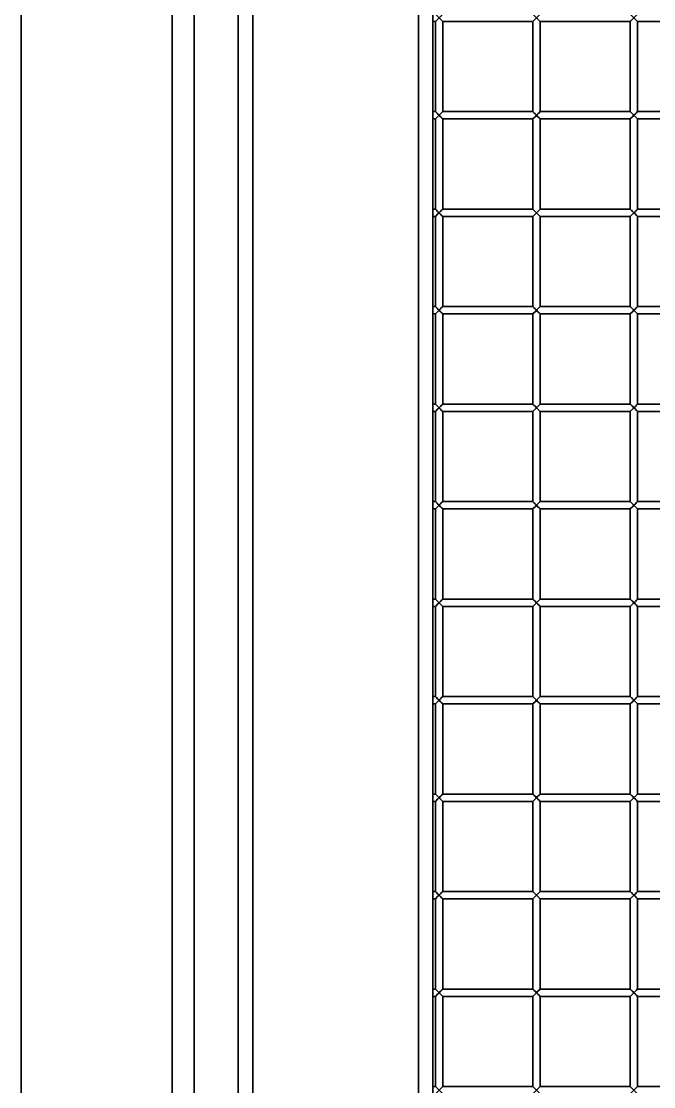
# Model space of a CAD drawing. Header units: millimetres. Extents: x 32496 to 166256, y 3504 to 23939.
# Drawn here: x 97582.8 to 97842.4, y 20378.4 to 20815.6 of the extents above; entities that cross this region are included whole.
import ezdxf

# ---------------------------------------------------------------- set-up
doc = ezdxf.new("R2010")
doc.units = ezdxf.units.MM
doc.layers.get('0').update_dxf_attribs({"lineweight": 35})

# ---------------------------------------------------------------- blocks, each defined once
blk = doc.blocks.new('8-1250')
at = {"linetype": 'Continuous'}
for p, q in [((-2380.13, -32152.29), (-2380.13, -34671.29)), ((-2217.13, -34433.17), (-2217.13, -33790.41)), ((-2211.13, -33789.43), (-2211.13, -34414.79)), ((-2318.13, -33799.29), (-2318.13, -34424.29)), ((-2309.13, -33799.29), (-2309.13, -34424.29)), ((-2291.13, -34424.29), (-2291.13, -33799.29)), ((-2285.13, -33799.29), (-2285.13, -34424.29)), ((-2210.13, -33941.79), (-2207.13, -33944.79)), ((-2210.13, -33944.79), (-2207.13, -33941.79)), ((-2170.13, -33941.79), (-2167.13, -33944.79)), ((-2170.13, -33944.79), (-2167.13, -33941.79)), ((-2130.13, -33941.79), (-2127.13, -33944.79)), ((-2130.13, -33944.79), (-2127.13, -33941.79)), ((-2211.13, -33944.79), (-2210.13, -33944.79)), ((-2210.13, -33944.79), (-2210.13, -33981.79)), ((-2207.13, -33944.79), (-2170.13, -33944.79)), ((-2207.13, -33944.79), (-2207.13, -33981.79)), ((-2170.13, -33944.79), (-2170.13, -33981.79)), ((-2167.13, -33944.79), (-2130.13, -33944.79)), ((-2167.13, -33944.79), (-2167.13, -33981.79)), ((-2130.13, -33944.79), (-2130.13, -33981.79)), ((-2127.13, -33944.79), (-2090.13, -33944.79)), ((-2127.13, -33944.79), (-2127.13, -33981.79)), ((-2211.13, -33981.79), (-2210.13, -33981.79)), ((-2211.13, -33984.79), (-2210.13, -33984.79)), ((-2210.13, -33981.79), (-2207.13, -33984.79)), ((-2210.13, -33984.79), (-2207.13, -33981.79)), ((-2210.13, -33984.79), (-2210.13, -34021.79)), ((-2210.01, -33984.67), (-2209.22, -33983.88)), ((-2209.22, -33983.88), (-2208.63, -33983.29)), ((-2207.13, -33981.79), (-2170.13, -33981.79)), ((-2207.13, -33984.79), (-2170.13, -33984.79)), ((-2207.13, -33984.79), (-2207.13, -34021.79)), ((-2170.13, -33981.79), (-2167.13, -33984.79)), ((-2170.13, -33984.79), (-2167.13, -33981.79)), ((-2170.13, -33984.79), (-2170.13, -34021.79)), ((-2170.01, -33984.67), (-2169.22, -33983.88)), ((-2169.22, -33983.88), (-2168.63, -33983.29)), ((-2167.13, -33981.79), (-2130.13, -33981.79)), ((-2167.13, -33984.79), (-2130.13, -33984.79)), ((-2167.13, -33984.79), (-2167.13, -34021.79)), ((-2130.13, -33981.79), (-2127.13, -33984.79)), ((-2130.13, -33984.79), (-2127.13, -33981.79)), ((-2130.13, -33984.79), (-2130.13, -34021.79)), ((-2130.01, -33984.67), (-2129.22, -33983.88)), ((-2129.22, -33983.88), (-2128.63, -33983.29)), ((-2127.13, -33981.79), (-2090.13, -33981.79)), ((-2127.13, -33984.79), (-2090.13, -33984.79)), ((-2127.13, -33984.79), (-2127.13, -34021.79)), ((-2211.13, -34021.79), (-2210.13, -34021.79)), ((-2211.13, -34024.79), (-2210.13, -34024.79)), ((-2210.13, -34021.79), (-2207.13, -34024.79)), ((-2210.13, -34024.79), (-2207.13, -34021.79)), ((-2210.13, -34024.79), (-2210.13, -34061.79)), ((-2210.01, -34024.67), (-2209.22, -34023.88)), ((-2209.22, -34023.88), (-2208.63, -34023.29)), ((-2207.13, -34021.79), (-2170.13, -34021.79)), ((-2207.13, -34024.79), (-2170.13, -34024.79)), ((-2207.13, -34024.79), (-2207.13, -34061.79)), ((-2170.13, -34021.79), (-2167.13, -34024.79)), ((-2170.13, -34024.79), (-2167.13, -34021.79)), ((-2170.13, -34024.79), (-2170.13, -34061.79)), ((-2170.01, -34024.67), (-2169.22, -34023.88)), ((-2169.22, -34023.88), (-2168.63, -34023.29)), ((-2167.13, -34021.79), (-2130.13, -34021.79)), ((-2167.13, -34024.79), (-2130.13, -34024.79)), ((-2167.13, -34024.79), (-2167.13, -34061.79)), ((-2130.13, -34021.79), (-2127.13, -34024.79)), ((-2130.13, -34024.79), (-2127.13, -34021.79)), ((-2130.13, -34024.79), (-2130.13, -34061.79)), ((-2130.01, -34024.67), (-2129.22, -34023.88)), ((-2129.22, -34023.88), (-2128.63, -34023.29)), ((-2127.13, -34021.79), (-2090.13, -34021.79)), ((-2127.13, -34024.79), (-2090.13, -34024.79)), ((-2127.13, -34024.79), (-2127.13, -34061.79)), ((-2211.13, -34061.79), (-2210.13, -34061.79)), ((-2210.13, -34061.79), (-2207.13, -34064.79)), ((-2210.13, -34064.79), (-2207.13, -34061.79)), ((-2210.01, -34064.67), (-2209.22, -34063.88)), ((-2209.22, -34063.88), (-2208.63, -34063.29)), ((-2207.13, -34061.79), (-2170.13, -34061.79)), ((-2170.13, -34061.79), (-2167.13, -34064.79)), ((-2170.13, -34064.79), (-2167.13, -34061.79)), ((-2170.01, -34064.67), (-2169.22, -34063.88)), ((-2169.22, -34063.88), (-2168.63, -34063.29)), ((-2167.13, -34061.79), (-2130.13, -34061.79)), ((-2130.13, -34061.79), (-2127.13, -34064.79)), ((-2130.13, -34064.79), (-2127.13, -34061.79)), ((-2130.01, -34064.67), (-2129.22, -34063.88)), ((-2129.22, -34063.88), (-2128.63, -34063.29)), ((-2127.13, -34061.79), (-2090.13, -34061.79)), ((-2211.13, -34064.79), (-2210.13, -34064.79)), ((-2210.13, -34064.79), (-2210.13, -34101.79)), ((-2207.13, -34064.79), (-2170.13, -34064.79)), ((-2207.13, -34064.79), (-2207.13, -34101.79)), ((-2170.13, -34064.79), (-2170.13, -34101.79)), ((-2167.13, -34064.79), (-2130.13, -34064.79)), ((-2167.13, -34064.79), (-2167.13, -34101.79)), ((-2130.13, -34064.79), (-2130.13, -34101.79)), ((-2127.13, -34064.79), (-2090.13, -34064.79)), ((-2127.13, -34064.79), (-2127.13, -34101.79)), ((-2211.13, -34101.79), (-2210.13, -34101.79)), ((-2210.13, -34101.79), (-2207.13, -34104.79)), ((-2210.13, -34104.79), (-2207.13, -34101.79)), ((-2209.22, -34103.88), (-2208.63, -34103.29)), ((-2207.13, -34101.79), (-2170.13, -34101.79)), ((-2170.13, -34101.79), (-2167.13, -34104.79)), ((-2170.13, -34104.79), (-2167.13, -34101.79)), ((-2169.22, -34103.88), (-2168.63, -34103.29)), ((-2167.13, -34101.79), (-2130.13, -34101.79)), ((-2130.13, -34101.79), (-2127.13, -34104.79)), ((-2130.13, -34104.79), (-2127.13, -34101.79)), ((-2129.22, -34103.88), (-2128.63, -34103.29)), ((-2127.13, -34101.79), (-2090.13, -34101.79)), ((-2211.13, -34104.79), (-2210.13, -34104.79)), ((-2210.13, -34104.79), (-2210.13, -34141.79)), ((-2210.01, -34104.67), (-2209.22, -34103.88)), ((-2207.13, -34104.79), (-2170.13, -34104.79)), ((-2207.13, -34104.79), (-2207.13, -34141.79)), ((-2170.13, -34104.79), (-2170.13, -34141.79)), ((-2170.01, -34104.67), (-2169.22, -34103.88)), ((-2167.13, -34104.79), (-2130.13, -34104.79)), ((-2167.13, -34104.79), (-2167.13, -34141.79)), ((-2130.13, -34104.79), (-2130.13, -34141.79)), ((-2130.01, -34104.67), (-2129.22, -34103.88)), ((-2127.13, -34104.79), (-2090.13, -34104.79)), ((-2127.13, -34104.79), (-2127.13, -34141.79)), ((-2211.13, -34141.79), (-2210.13, -34141.79)), ((-2210.13, -34141.79), (-2207.13, -34144.79)), ((-2210.13, -34144.79), (-2207.13, -34141.79)), ((-2207.13, -34141.79), (-2170.13, -34141.79)), ((-2170.13, -34141.79), (-2167.13, -34144.79)), ((-2170.13, -34144.79), (-2167.13, -34141.79)), ((-2167.13, -34141.79), (-2130.13, -34141.79)), ((-2130.13, -34141.79), (-2127.13, -34144.79)), ((-2130.13, -34144.79), (-2127.13, -34141.79)), ((-2127.13, -34141.79), (-2090.13, -34141.79)), ((-2211.13, -34144.79), (-2210.13, -34144.79)), ((-2210.13, -34144.79), (-2210.13, -34181.79)), ((-2210.01, -34144.67), (-2209.22, -34143.88)), ((-2209.22, -34143.88), (-2208.63, -34143.29)), ((-2207.13, -34144.79), (-2170.13, -34144.79)), ((-2207.13, -34144.79), (-2207.13, -34181.79)), ((-2170.13, -34144.79), (-2170.13, -34181.79)), ((-2170.01, -34144.67), (-2169.22, -34143.88)), ((-2169.22, -34143.88), (-2168.63, -34143.29)), ((-2167.13, -34144.79), (-2130.13, -34144.79)), ((-2167.13, -34144.79), (-2167.13, -34181.79)), ((-2130.13, -34144.79), (-2130.13, -34181.79)), ((-2130.01, -34144.67), (-2129.22, -34143.88)), ((-2129.22, -34143.88), (-2128.63, -34143.29)), ((-2127.13, -34144.79), (-2090.13, -34144.79)), ((-2127.13, -34144.79), (-2127.13, -34181.79)), ((-2211.13, -34181.79), (-2210.13, -34181.79)), ((-2210.13, -34181.79), (-2207.13, -34184.79)), ((-2210.13, -34184.79), (-2207.13, -34181.79)), ((-2207.13, -34181.79), (-2170.13, -34181.79)), ((-2170.13, -34181.79), (-2167.13, -34184.79)), ((-2170.13, -34184.79), (-2167.13, -34181.79)), ((-2167.13, -34181.79), (-2130.13, -34181.79)), ((-2130.13, -34181.79), (-2127.13, -34184.79)), ((-2130.13, -34184.79), (-2127.13, -34181.79)), ((-2127.13, -34181.79), (-2090.13, -34181.79)), ((-2211.13, -34184.79), (-2210.13, -34184.79)), ((-2210.13, -34184.79), (-2210.13, -34221.79)), ((-2210.01, -34184.67), (-2209.22, -34183.88)), ((-2209.22, -34183.88), (-2208.63, -34183.29)), ((-2207.13, -34184.79), (-2170.13, -34184.79)), ((-2207.13, -34184.79), (-2207.13, -34221.79)), ((-2170.13, -34184.79), (-2170.13, -34221.79)), ((-2170.01, -34184.67), (-2169.22, -34183.88)), ((-2169.22, -34183.88), (-2168.63, -34183.29)), ((-2167.13, -34184.79), (-2130.13, -34184.79)), ((-2167.13, -34184.79), (-2167.13, -34221.79)), ((-2130.13, -34184.79), (-2130.13, -34221.79)), ((-2130.01, -34184.67), (-2129.22, -34183.88)), ((-2129.22, -34183.88), (-2128.63, -34183.29)), ((-2127.13, -34184.79), (-2090.13, -34184.79)), ((-2127.13, -34184.79), (-2127.13, -34221.79)), ((-2211.13, -34221.79), (-2210.13, -34221.79)), ((-2211.13, -34224.79), (-2210.13, -34224.79)), ((-2210.13, -34221.79), (-2207.13, -34224.79)), ((-2210.13, -34224.79), (-2207.13, -34221.79)), ((-2210.13, -34224.79), (-2210.13, -34261.79)), ((-2210.01, -34224.67), (-2209.22, -34223.88)), ((-2209.22, -34223.88), (-2208.63, -34223.29)), ((-2207.13, -34221.79), (-2170.13, -34221.79)), ((-2207.13, -34224.79), (-2170.13, -34224.79)), ((-2207.13, -34224.79), (-2207.13, -34261.79)), ((-2170.13, -34221.79), (-2167.13, -34224.79)), ((-2170.13, -34224.79), (-2167.13, -34221.79)), ((-2170.13, -34224.79), (-2170.13, -34261.79)), ((-2170.01, -34224.67), (-2169.22, -34223.88)), ((-2169.22, -34223.88), (-2168.63, -34223.29)), ((-2167.13, -34221.79), (-2130.13, -34221.79)), ((-2167.13, -34224.79), (-2130.13, -34224.79)), ((-2167.13, -34224.79), (-2167.13, -34261.79)), ((-2130.13, -34221.79), (-2127.13, -34224.79)), ((-2130.13, -34224.79), (-2127.13, -34221.79)), ((-2130.13, -34224.79), (-2130.13, -34261.79)), ((-2130.01, -34224.67), (-2129.22, -34223.88)), ((-2129.22, -34223.88), (-2128.63, -34223.29)), ((-2127.13, -34221.79), (-2090.13, -34221.79)), ((-2127.13, -34224.79), (-2090.13, -34224.79)), ((-2127.13, -34224.79), (-2127.13, -34261.79)), ((-2211.13, -34261.79), (-2210.13, -34261.79)), ((-2211.13, -34264.79), (-2210.13, -34264.79)), ((-2210.13, -34261.79), (-2207.13, -34264.79)), ((-2210.13, -34264.79), (-2207.13, -34261.79)), ((-2210.13, -34264.79), (-2210.13, -34301.79)), ((-2210.01, -34264.67), (-2209.22, -34263.88)), ((-2209.22, -34263.88), (-2208.63, -34263.29)), ((-2207.13, -34261.79), (-2170.13, -34261.79)), ((-2207.13, -34264.79), (-2170.13, -34264.79)), ((-2207.13, -34264.79), (-2207.13, -34301.79)), ((-2170.13, -34261.79), (-2167.13, -34264.79)), ((-2170.13, -34264.79), (-2167.13, -34261.79)), ((-2170.13, -34264.79), (-2170.13, -34301.79)), ((-2170.01, -34264.67), (-2169.22, -34263.88)), ((-2169.22, -34263.88), (-2168.63, -34263.29)), ((-2167.13, -34261.79), (-2130.13, -34261.79)), ((-2167.13, -34264.79), (-2130.13, -34264.79)), ((-2167.13, -34264.79), (-2167.13, -34301.79)), ((-2130.13, -34261.79), (-2127.13, -34264.79)), ((-2130.13, -34264.79), (-2127.13, -34261.79)), ((-2130.13, -34264.79), (-2130.13, -34301.79)), ((-2130.01, -34264.67), (-2129.22, -34263.88)), ((-2129.22, -34263.88), (-2128.63, -34263.29)), ((-2127.13, -34261.79), (-2090.13, -34261.79)), ((-2127.13, -34264.79), (-2090.13, -34264.79)), ((-2127.13, -34264.79), (-2127.13, -34301.79)), ((-2211.13, -34301.79), (-2210.13, -34301.79)), ((-2211.13, -34304.79), (-2210.13, -34304.79)), ((-2210.13, -34301.79), (-2207.13, -34304.79)), ((-2210.13, -34304.79), (-2207.13, -34301.79)), ((-2210.13, -34304.79), (-2210.13, -34341.79)), ((-2210.01, -34304.67), (-2209.22, -34303.88)), ((-2209.22, -34303.88), (-2208.63, -34303.29)), ((-2207.13, -34301.79), (-2170.13, -34301.79)), ((-2207.13, -34304.79), (-2170.13, -34304.79)), ((-2207.13, -34304.79), (-2207.13, -34341.79)), ((-2170.13, -34301.79), (-2167.13, -34304.79)), ((-2170.13, -34304.79), (-2167.13, -34301.79)), ((-2170.13, -34304.79), (-2170.13, -34341.79)), ((-2170.01, -34304.67), (-2169.22, -34303.88)), ((-2169.22, -34303.88), (-2168.63, -34303.29)), ((-2167.13, -34301.79), (-2130.13, -34301.79)), ((-2167.13, -34304.79), (-2130.13, -34304.79)), ((-2167.13, -34304.79), (-2167.13, -34341.79)), ((-2130.13, -34301.79), (-2127.13, -34304.79)), ((-2130.13, -34304.79), (-2127.13, -34301.79)), ((-2130.13, -34304.79), (-2130.13, -34341.79)), ((-2130.01, -34304.67), (-2129.22, -34303.88)), ((-2129.22, -34303.88), (-2128.63, -34303.29)), ((-2127.13, -34301.79), (-2090.13, -34301.79)), ((-2127.13, -34304.79), (-2090.13, -34304.79)), ((-2127.13, -34304.79), (-2127.13, -34341.79)), ((-2211.13, -34341.79), (-2210.13, -34341.79)), ((-2210.13, -34341.79), (-2207.13, -34344.79)), ((-2210.13, -34344.79), (-2207.13, -34341.79)), ((-2210.01, -34344.67), (-2209.22, -34343.88)), ((-2209.22, -34343.88), (-2208.63, -34343.29)), ((-2207.13, -34341.79), (-2170.13, -34341.79)), ((-2170.13, -34341.79), (-2167.13, -34344.79)), ((-2170.13, -34344.79), (-2167.13, -34341.79)), ((-2170.01, -34344.67), (-2169.22, -34343.88)), ((-2169.22, -34343.88), (-2168.63, -34343.29)), ((-2167.13, -34341.79), (-2130.13, -34341.79)), ((-2130.13, -34341.79), (-2127.13, -34344.79)), ((-2130.13, -34344.79), (-2127.13, -34341.79)), ((-2130.01, -34344.67), (-2129.22, -34343.88)), ((-2129.22, -34343.88), (-2128.63, -34343.29)), ((-2127.13, -34341.79), (-2090.13, -34341.79)), ((-2211.13, -34344.79), (-2210.13, -34344.79)), ((-2210.13, -34344.79), (-2210.13, -34381.79)), ((-2207.13, -34344.79), (-2170.13, -34344.79)), ((-2207.13, -34344.79), (-2207.13, -34381.79)), ((-2170.13, -34344.79), (-2170.13, -34381.79)), ((-2167.13, -34344.79), (-2130.13, -34344.79)), ((-2167.13, -34344.79), (-2167.13, -34381.79)), ((-2130.13, -34344.79), (-2130.13, -34381.79)), ((-2127.13, -34344.79), (-2090.13, -34344.79)), ((-2127.13, -34344.79), (-2127.13, -34381.79)), ((-2211.13, -34381.79), (-2210.13, -34381.79)), ((-2210.13, -34381.79), (-2207.13, -34384.79)), ((-2210.13, -34384.79), (-2207.13, -34381.79)), ((-2207.13, -34381.79), (-2170.13, -34381.79)), ((-2170.13, -34381.79), (-2167.13, -34384.79)), ((-2170.13, -34384.79), (-2167.13, -34381.79)), ((-2167.13, -34381.79), (-2130.13, -34381.79)), ((-2130.13, -34381.79), (-2127.13, -34384.79)), ((-2130.13, -34384.79), (-2127.13, -34381.79)), ((-2127.13, -34381.79), (-2090.13, -34381.79))]:
    blk.add_line(p, q, dxfattribs=at)
for points in [[(-2208.63, -33983.29), (-2209.21, -33982.7), (-2209.69, -33982.23)], [(-2207.24, -33981.9), (-2207.56, -33982.22), (-2208.05, -33982.71), (-2208.63, -33983.29)], [(-2208.63, -33983.29), (-2208.04, -33983.88), (-2207.57, -33984.35), (-2207.24, -33984.67)], [(-2168.63, -33983.29), (-2169.21, -33982.7), (-2169.69, -33982.23)], [(-2167.24, -33981.9), (-2167.56, -33982.22), (-2168.05, -33982.71), (-2168.63, -33983.29)], [(-2168.63, -33983.29), (-2168.04, -33983.88), (-2167.57, -33984.35), (-2167.24, -33984.67)], [(-2128.63, -33983.29), (-2129.21, -33982.7), (-2129.69, -33982.23)], [(-2127.24, -33981.9), (-2127.56, -33982.22), (-2128.05, -33982.71), (-2128.63, -33983.29)], [(-2128.63, -33983.29), (-2128.04, -33983.88), (-2127.57, -33984.35), (-2127.24, -33984.67)], [(-2208.63, -34023.29), (-2209.21, -34022.7), (-2209.69, -34022.23)], [(-2207.24, -34021.9), (-2207.56, -34022.22), (-2208.05, -34022.71), (-2208.63, -34023.29)], [(-2208.63, -34023.29), (-2208.04, -34023.88), (-2207.57, -34024.35), (-2207.24, -34024.67)], [(-2168.63, -34023.29), (-2169.21, -34022.7), (-2169.69, -34022.23)], [(-2167.24, -34021.9), (-2167.56, -34022.22), (-2168.05, -34022.71), (-2168.63, -34023.29)], [(-2168.63, -34023.29), (-2168.04, -34023.88), (-2167.57, -34024.35), (-2167.24, -34024.67)], [(-2128.63, -34023.29), (-2129.21, -34022.7), (-2129.69, -34022.23)], [(-2127.24, -34021.9), (-2127.56, -34022.22), (-2128.05, -34022.71), (-2128.63, -34023.29)], [(-2128.63, -34023.29), (-2128.04, -34023.88), (-2127.57, -34024.35), (-2127.24, -34024.67)], [(-2208.63, -34063.29), (-2209.21, -34062.7), (-2209.69, -34062.23)], [(-2207.24, -34061.9), (-2207.56, -34062.22), (-2208.05, -34062.71), (-2208.63, -34063.29)], [(-2208.63, -34063.29), (-2208.04, -34063.88), (-2207.57, -34064.35), (-2207.24, -34064.67)], [(-2168.63, -34063.29), (-2169.21, -34062.7), (-2169.69, -34062.23)], [(-2167.24, -34061.9), (-2167.56, -34062.22), (-2168.05, -34062.71), (-2168.63, -34063.29)], [(-2168.63, -34063.29), (-2168.04, -34063.88), (-2167.57, -34064.35), (-2167.24, -34064.67)], [(-2128.63, -34063.29), (-2129.21, -34062.7), (-2129.69, -34062.23)], [(-2127.24, -34061.9), (-2127.56, -34062.22), (-2128.05, -34062.71), (-2128.63, -34063.29)], [(-2128.63, -34063.29), (-2128.04, -34063.88), (-2127.57, -34064.35), (-2127.24, -34064.67)], [(-2208.63, -34103.29), (-2209.21, -34102.7), (-2209.69, -34102.23)], [(-2207.24, -34101.9), (-2207.56, -34102.22), (-2208.05, -34102.71), (-2208.63, -34103.29)], [(-2208.63, -34103.29), (-2208.04, -34103.88), (-2207.57, -34104.35), (-2207.24, -34104.67)], [(-2168.63, -34103.29), (-2169.21, -34102.7), (-2169.69, -34102.23)], [(-2167.24, -34101.9), (-2167.56, -34102.22), (-2168.05, -34102.71), (-2168.63, -34103.29)], [(-2168.63, -34103.29), (-2168.04, -34103.88), (-2167.57, -34104.35), (-2167.24, -34104.67)], [(-2128.63, -34103.29), (-2129.21, -34102.7), (-2129.69, -34102.23)], [(-2127.24, -34101.9), (-2127.56, -34102.22), (-2128.05, -34102.71), (-2128.63, -34103.29)], [(-2128.63, -34103.29), (-2128.04, -34103.88), (-2127.57, -34104.35), (-2127.24, -34104.67)], [(-2208.63, -34143.29), (-2209.21, -34142.7), (-2209.69, -34142.23)], [(-2207.24, -34141.9), (-2207.56, -34142.22), (-2208.05, -34142.71), (-2208.63, -34143.29)], [(-2168.63, -34143.29), (-2169.21, -34142.7), (-2169.69, -34142.23)], [(-2167.24, -34141.9), (-2167.56, -34142.22), (-2168.05, -34142.71), (-2168.63, -34143.29)], [(-2128.63, -34143.29), (-2129.21, -34142.7), (-2129.69, -34142.23)], [(-2127.24, -34141.9), (-2127.56, -34142.22), (-2128.05, -34142.71), (-2128.63, -34143.29)], [(-2208.63, -34143.29), (-2208.04, -34143.88), (-2207.57, -34144.35), (-2207.24, -34144.67)], [(-2168.63, -34143.29), (-2168.04, -34143.88), (-2167.57, -34144.35), (-2167.24, -34144.67)], [(-2128.63, -34143.29), (-2128.04, -34143.88), (-2127.57, -34144.35), (-2127.24, -34144.67)], [(-2208.63, -34183.29), (-2209.21, -34182.7), (-2209.69, -34182.23)], [(-2207.24, -34181.9), (-2207.56, -34182.22), (-2208.05, -34182.71), (-2208.63, -34183.29)], [(-2168.63, -34183.29), (-2169.21, -34182.7), (-2169.69, -34182.23)], [(-2167.24, -34181.9), (-2167.56, -34182.22), (-2168.05, -34182.71), (-2168.63, -34183.29)], [(-2128.63, -34183.29), (-2129.21, -34182.7), (-2129.69, -34182.23)], [(-2127.24, -34181.9), (-2127.56, -34182.22), (-2128.05, -34182.71), (-2128.63, -34183.29)], [(-2208.63, -34183.29), (-2208.04, -34183.88), (-2207.57, -34184.35), (-2207.24, -34184.67)], [(-2168.63, -34183.29), (-2168.04, -34183.88), (-2167.57, -34184.35), (-2167.24, -34184.67)], [(-2128.63, -34183.29), (-2128.04, -34183.88), (-2127.57, -34184.35), (-2127.24, -34184.67)], [(-2208.63, -34223.29), (-2209.21, -34222.7), (-2209.69, -34222.23)], [(-2207.24, -34221.9), (-2207.56, -34222.22), (-2208.05, -34222.71), (-2208.63, -34223.29)], [(-2208.63, -34223.29), (-2208.04, -34223.88), (-2207.57, -34224.35), (-2207.24, -34224.67)], [(-2168.63, -34223.29), (-2169.21, -34222.7), (-2169.69, -34222.23)], [(-2167.24, -34221.9), (-2167.56, -34222.22), (-2168.05, -34222.71), (-2168.63, -34223.29)], [(-2168.63, -34223.29), (-2168.04, -34223.88), (-2167.57, -34224.35), (-2167.24, -34224.67)], [(-2128.63, -34223.29), (-2129.21, -34222.7), (-2129.69, -34222.23)], [(-2127.24, -34221.9), (-2127.56, -34222.22), (-2128.05, -34222.71), (-2128.63, -34223.29)], [(-2128.63, -34223.29), (-2128.04, -34223.88), (-2127.57, -34224.35), (-2127.24, -34224.67)], [(-2208.63, -34263.29), (-2209.21, -34262.7), (-2209.69, -34262.23)], [(-2207.24, -34261.9), (-2207.56, -34262.22), (-2208.05, -34262.71), (-2208.63, -34263.29)], [(-2208.63, -34263.29), (-2208.04, -34263.88), (-2207.57, -34264.35), (-2207.24, -34264.67)], [(-2168.63, -34263.29), (-2169.21, -34262.7), (-2169.69, -34262.23)], [(-2167.24, -34261.9), (-2167.56, -34262.22), (-2168.05, -34262.71), (-2168.63, -34263.29)], [(-2168.63, -34263.29), (-2168.04, -34263.88), (-2167.57, -34264.35), (-2167.24, -34264.67)], [(-2128.63, -34263.29), (-2129.21, -34262.7), (-2129.69, -34262.23)], [(-2127.24, -34261.9), (-2127.56, -34262.22), (-2128.05, -34262.71), (-2128.63, -34263.29)], [(-2128.63, -34263.29), (-2128.04, -34263.88), (-2127.57, -34264.35), (-2127.24, -34264.67)], [(-2208.63, -34303.29), (-2209.21, -34302.7), (-2209.69, -34302.23)], [(-2207.24, -34301.9), (-2207.56, -34302.22), (-2208.05, -34302.71), (-2208.63, -34303.29)], [(-2208.63, -34303.29), (-2208.04, -34303.88), (-2207.57, -34304.35), (-2207.24, -34304.67)], [(-2168.63, -34303.29), (-2169.21, -34302.7), (-2169.69, -34302.23)], [(-2167.24, -34301.9), (-2167.56, -34302.22), (-2168.05, -34302.71), (-2168.63, -34303.29)], [(-2168.63, -34303.29), (-2168.04, -34303.88), (-2167.57, -34304.35), (-2167.24, -34304.67)], [(-2128.63, -34303.29), (-2129.21, -34302.7), (-2129.69, -34302.23)], [(-2127.24, -34301.9), (-2127.56, -34302.22), (-2128.05, -34302.71), (-2128.63, -34303.29)], [(-2128.63, -34303.29), (-2128.04, -34303.88), (-2127.57, -34304.35), (-2127.24, -34304.67)], [(-2208.63, -34343.29), (-2209.21, -34342.7), (-2209.69, -34342.23)], [(-2207.24, -34341.9), (-2207.56, -34342.22), (-2208.05, -34342.71), (-2208.63, -34343.29)], [(-2208.63, -34343.29), (-2208.04, -34343.88), (-2207.57, -34344.35), (-2207.24, -34344.67)], [(-2168.63, -34343.29), (-2169.21, -34342.7), (-2169.69, -34342.23)], [(-2167.24, -34341.9), (-2167.56, -34342.22), (-2168.05, -34342.71), (-2168.63, -34343.29)], [(-2168.63, -34343.29), (-2168.04, -34343.88), (-2167.57, -34344.35), (-2167.24, -34344.67)], [(-2128.63, -34343.29), (-2129.21, -34342.7), (-2129.69, -34342.23)], [(-2127.24, -34341.9), (-2127.56, -34342.22), (-2128.05, -34342.71), (-2128.63, -34343.29)], [(-2128.63, -34343.29), (-2128.04, -34343.88), (-2127.57, -34344.35), (-2127.24, -34344.67)]]:
    blk.add_lwpolyline(points, dxfattribs=at)

msp = doc.modelspace()

# ---------------------------------------------------------------- block references
at = {"color": 6}
msp.add_blockref('8-1250', (99962.893, 54760.291), dxfattribs=at)

doc.saveas('drawing.dxf')
